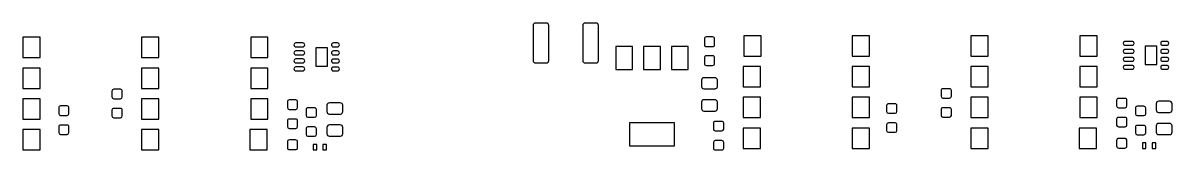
# Model space of a CAD drawing. Extents: x -210 to 210, y -160 to 160.
# Drawn here: x 4 to 99, y 87 to 97.5 of the extents above; entities that cross this region are included whole.
import ezdxf

# ---------------------------------------------------------------- set-up
doc = ezdxf.new("R2010")
doc.units = 0
doc.header["$MEASUREMENT"] = 0
doc.layers.get('0').update_dxf_attribs({"linetype": 'CONTINUOUS'})

msp = doc.modelspace()

# ---------------------------------------------------------------- linework, layer by layer
for points in [[(47.463999, 97.32, 0.414951), (47.263999, 97.52), (47.263999, 97.52), (46.362998, 97.52), (46.362998, 97.52, 0.413492), (46.162998, 97.32), (46.162998, 97.32), (46.162998, 94.42), (46.162998, 94.42, 0.413492), (46.362998, 94.22), (46.362998, 94.22), (47.263999, 94.22), (47.263999, 94.22, 0.414951), (47.463999, 94.42), (47.463999, 94.42), (47.463999, 97.32)], [(51.563999, 97.32, 0.414951), (51.363999, 97.52), (51.363999, 97.52), (50.462998, 97.52), (50.462998, 97.52, 0.413492), (50.262998, 97.32), (50.262998, 97.32), (50.262998, 94.42), (50.262998, 94.42, 0.413492), (50.462998, 94.22), (50.462998, 94.22), (51.363999, 94.22), (51.363999, 94.22, 0.414951), (51.563999, 94.42), (51.563999, 94.42), (51.563999, 97.32)], [(61.163999, 96.195, 0.41405), (60.988999, 96.37), (60.988999, 96.37), (60.488999, 96.37), (60.488999, 96.37, 0.414377), (60.313999, 96.195), (60.313999, 96.195), (60.313999, 95.745), (60.313999, 95.745, 0.414377), (60.488999, 95.57), (60.488999, 95.57), (60.988999, 95.57), (60.988999, 95.57, 0.41405), (61.163999, 95.745), (61.163999, 95.745), (61.163999, 96.195)], [(95.65, 95.680996, 0.414214), (95.81, 95.840996), (95.81, 95.840996, 0.414214), (95.65, 96.000996), (95.65, 96.000996), (95.08, 96.000996), (95.08, 96.000996, 0.414214), (94.92, 95.840996), (94.92, 95.840996, 0.414214), (95.08, 95.680996), (95.08, 95.680996), (95.65, 95.680996)], [(98.52, 95.682998, 0.414214), (98.68, 95.842998), (98.68, 95.842998, 0.414214), (98.52, 96.003008), (98.52, 96.003008), (98.18, 96.003008), (98.18, 96.003008, 0.414214), (98.02, 95.842998), (98.02, 95.842998, 0.414214), (98.18, 95.682998), (98.18, 95.682998), (98.52, 95.682998)], [(27.14, 95.55, 0.414214), (27.3, 95.71), (27.3, 95.71, 0.414214), (27.14, 95.87), (27.14, 95.87), (26.57, 95.87), (26.57, 95.87, 0.414214), (26.41, 95.71), (26.41, 95.71, 0.414214), (26.57, 95.55), (26.57, 95.55), (27.14, 95.55)], [(27.14, 94.890996, 0.414214), (27.3, 95.050996), (27.3, 95.050996, 0.414214), (27.14, 95.210996), (27.14, 95.210996), (26.57, 95.210996), (26.57, 95.210996, 0.414214), (26.41, 95.050996), (26.41, 95.050996, 0.414214), (26.57, 94.890996), (26.57, 94.890996), (27.14, 94.890996)], [(30.01, 95.553008, 0.414214), (30.17, 95.712998), (30.17, 95.712998, 0.414214), (30.01, 95.872998), (30.01, 95.872998), (29.67, 95.872998), (29.67, 95.872998, 0.414214), (29.51, 95.712998), (29.51, 95.712998, 0.414214), (29.67, 95.553008), (29.67, 95.553008), (30.01, 95.553008)], [(30.01, 94.892998, 0.414214), (30.17, 95.052998), (30.17, 95.052998, 0.414214), (30.01, 95.213008), (30.01, 95.213008), (29.67, 95.213008), (29.67, 95.213008, 0.414214), (29.51, 95.052998), (29.51, 95.052998, 0.414214), (29.67, 94.892998), (29.67, 94.892998), (30.01, 94.892998)], [(95.65, 95.02, 0.414214), (95.81, 95.18), (95.81, 95.18, 0.414214), (95.65, 95.34), (95.65, 95.34), (95.08, 95.34), (95.08, 95.34, 0.414214), (94.92, 95.18), (94.92, 95.18, 0.414214), (95.08, 95.02), (95.08, 95.02), (95.65, 95.02)], [(98.52, 95.022998, 0.414214), (98.68, 95.182998), (98.68, 95.182998, 0.414214), (98.52, 95.342998), (98.52, 95.342998), (98.18, 95.342998), (98.18, 95.342998, 0.414214), (98.02, 95.182998), (98.02, 95.182998, 0.414214), (98.18, 95.022998), (98.18, 95.022998), (98.52, 95.022998)], [(27.14, 94.23, 0.414214), (27.3, 94.39), (27.3, 94.39, 0.414214), (27.14, 94.55), (27.14, 94.55), (26.57, 94.55), (26.57, 94.55, 0.414214), (26.41, 94.39), (26.41, 94.39, 0.414214), (26.57, 94.23), (26.57, 94.23), (27.14, 94.23)], [(30.01, 94.228994, 0.414214), (30.17, 94.389004), (30.17, 94.389004, 0.414214), (30.01, 94.549004), (30.01, 94.549004), (29.67, 94.549004), (29.67, 94.549004, 0.414214), (29.51, 94.389004), (29.51, 94.389004, 0.414214), (29.67, 94.228994), (29.67, 94.228994), (30.01, 94.228994)], [(61.163999, 94.645, 0.414034), (60.988999, 94.82), (60.988999, 94.82), (60.488999, 94.82), (60.488999, 94.82, 0.414377), (60.313999, 94.645), (60.313999, 94.645), (60.313999, 94.195), (60.313999, 94.195, 0.414377), (60.488999, 94.02), (60.488999, 94.02), (60.988999, 94.02), (60.988999, 94.02, 0.41405), (61.163999, 94.195), (61.163999, 94.195), (61.163999, 94.645)], [(95.65, 94.36, 0.414214), (95.81, 94.52), (95.81, 94.52, 0.414214), (95.65, 94.68), (95.65, 94.68), (95.08, 94.68), (95.08, 94.68, 0.414214), (94.92, 94.52), (94.92, 94.52, 0.414214), (95.08, 94.36), (95.08, 94.36), (95.65, 94.36)], [(95.65, 93.700996, 0.414214), (95.81, 93.860996), (95.81, 93.860996, 0.414214), (95.65, 94.020996), (95.65, 94.020996), (95.08, 94.020996), (95.08, 94.020996, 0.414214), (94.92, 93.860996), (94.92, 93.860996, 0.414214), (95.08, 93.700996), (95.08, 93.700996), (95.65, 93.700996)], [(98.52, 94.359004, 0.414214), (98.68, 94.518994), (98.68, 94.518994, 0.414214), (98.52, 94.678994), (98.52, 94.678994), (98.18, 94.678994), (98.18, 94.678994, 0.414214), (98.02, 94.518994), (98.02, 94.518994, 0.414214), (98.18, 94.359004), (98.18, 94.359004), (98.52, 94.359004)], [(98.52, 93.699004, 0.414214), (98.68, 93.859004), (98.68, 93.859004, 0.414214), (98.52, 94.019004), (98.52, 94.019004), (98.18, 94.019004), (98.18, 94.019004, 0.414214), (98.02, 93.859004), (98.02, 93.859004, 0.414214), (98.18, 93.699004), (98.18, 93.699004), (98.52, 93.699004)], [(27.14, 93.57, 0.414214), (27.3, 93.73), (27.3, 93.73, 0.414214), (27.14, 93.89), (27.14, 93.89), (26.57, 93.89), (26.57, 93.89, 0.414214), (26.41, 93.73), (26.41, 93.73, 0.414214), (26.57, 93.57), (26.57, 93.57), (27.14, 93.57)], [(30.01, 93.569004, 0.414214), (30.17, 93.728994), (30.17, 93.728994, 0.414214), (30.01, 93.888994), (30.01, 93.888994), (29.67, 93.888994), (29.67, 93.888994, 0.414214), (29.51, 93.728994), (29.51, 93.728994, 0.414214), (29.67, 93.569004), (29.67, 93.569004), (30.01, 93.569004)], [(61.388999, 92.807002, 0.414793), (61.188999, 93.007002), (61.188999, 93.007002), (60.288999, 93.007002), (60.288999, 93.007002, 0.41508), (60.088999, 92.807002), (60.088999, 92.807002), (60.088999, 92.282002), (60.088999, 92.282002, 0.393251), (60.275, 92.082998), (60.275, 92.082998), (60.288999, 92.082002), (60.288999, 92.082002), (61.188999, 92.082002), (61.188999, 92.082002), (61.202998, 92.082998), (61.202998, 92.082998, 0.392973), (61.388999, 92.282002), (61.388999, 92.282002), (61.388999, 92.807002)], [(80.725, 91.95, 0.415207), (80.574995, 92.1), (80.574995, 92.1), (80.025, 92.1), (80.025, 92.1, 0.415198), (79.875, 91.95), (79.875, 91.95), (79.875, 91.475), (79.875, 91.475, 0.413253), (80.025, 91.325), (80.025, 91.325), (80.574995, 91.325), (80.574995, 91.325, 0.413262), (80.725, 91.475), (80.725, 91.475), (80.725, 91.95)], [(12.225, 91.9, 0.4152), (12.075, 92.05), (12.075, 92.05), (11.525, 92.05), (11.525, 92.05, 0.4152), (11.375, 91.9), (11.375, 91.9), (11.375, 91.425), (11.375, 91.425, 0.41325), (11.525, 91.275), (11.525, 91.275), (12.075, 91.275), (12.075, 91.275, 0.41325), (12.225, 91.425), (12.225, 91.425), (12.225, 91.9)], [(26.714001, 91.02, 0.415183), (26.563999, 91.17), (26.563999, 91.17), (26.013999, 91.17), (26.013999, 91.17, 0.415178), (25.863999, 91.02), (25.863999, 91.02), (25.863999, 90.545), (25.863999, 90.545, 0.413229), (26.013999, 90.395), (26.013999, 90.395), (26.563999, 90.395), (26.563999, 90.395, 0.413234), (26.714001, 90.545), (26.714001, 90.545), (26.714001, 91.02)], [(61.388999, 90.982002, 0.414793), (61.188999, 91.182002), (61.188999, 91.182002), (60.288999, 91.182002), (60.288999, 91.182002, 0.415095), (60.088999, 90.982002), (60.088999, 90.982002), (60.088999, 90.457002), (60.088999, 90.457002, 0.393264), (60.275, 90.257998), (60.275, 90.257998), (60.288999, 90.256992), (60.288999, 90.256992), (61.188999, 90.256992), (61.188999, 90.256992), (61.202998, 90.257998), (61.202998, 90.257998, 0.392973), (61.388999, 90.457002), (61.388999, 90.457002), (61.388999, 90.982002)], [(95.225, 91.15, 0.415188), (95.075, 91.3), (95.075, 91.3), (94.525, 91.3), (94.525, 91.3, 0.415188), (94.375, 91.15), (94.375, 91.15), (94.375, 90.675), (94.375, 90.675, 0.413243), (94.525, 90.525), (94.525, 90.525), (95.075, 90.525), (95.075, 90.525, 0.413224), (95.225, 90.675), (95.225, 90.675), (95.225, 91.15)], [(7.825, 90.525, 0.415393), (7.675, 90.675), (7.675, 90.675), (7.125, 90.675), (7.125, 90.675, 0.415005), (6.975, 90.525), (6.975, 90.525), (6.975, 90.05), (6.975, 90.05, 0.413039), (7.125, 89.9), (7.125, 89.9), (7.675, 89.9), (7.675, 89.9, 0.413443), (7.825, 90.05), (7.825, 90.05), (7.825, 90.525)], [(12.225, 90.325, 0.4152), (12.075, 90.475), (12.075, 90.475), (11.525, 90.475), (11.525, 90.475, 0.4152), (11.375, 90.325), (11.375, 90.325), (11.375, 89.85), (11.375, 89.85, 0.41325), (11.525, 89.7), (11.525, 89.7), (12.075, 89.7), (12.075, 89.7, 0.41325), (12.225, 89.85), (12.225, 89.85), (12.225, 90.325)], [(28.263999, 90.37, 0.415198), (28.114001, 90.52), (28.114001, 90.52), (27.564001, 90.52), (27.564001, 90.52, 0.415202), (27.413999, 90.37), (27.413999, 90.37), (27.413999, 89.895), (27.413999, 89.895, 0.413253), (27.564001, 89.745), (27.564001, 89.745), (28.114001, 89.745), (28.114001, 89.745, 0.413248), (28.263999, 89.895), (28.263999, 89.895), (28.263999, 90.37)], [(30.439001, 90.732002, 0.41494), (30.238999, 90.931992), (30.238999, 90.931992), (29.339001, 90.931992), (29.339001, 90.931992, 0.41494), (29.138999, 90.732002), (29.138999, 90.732002), (29.138999, 90.207002), (29.138999, 90.207002, 0.393129), (29.325, 90.007998), (29.325, 90.007998), (29.339001, 90.007002), (29.339001, 90.007002), (30.238999, 90.007002), (30.238999, 90.007002), (30.253, 90.007998), (30.253, 90.007998, 0.393125), (30.439001, 90.207002), (30.439001, 90.207002), (30.439001, 90.732002)], [(76.225, 90.7, 0.41537), (76.075005, 90.85), (76.075005, 90.85), (75.525, 90.85), (75.525, 90.85, 0.415006), (75.375, 90.7), (75.375, 90.7), (75.375, 90.225), (75.375, 90.225, 0.413044), (75.525, 90.075), (75.525, 90.075), (76.075005, 90.075), (76.075005, 90.075, 0.413433), (76.225, 90.225), (76.225, 90.225), (76.225, 90.7)], [(80.725, 90.375, 0.415207), (80.574995, 90.525), (80.574995, 90.525), (80.025, 90.525), (80.025, 90.525, 0.415198), (79.875, 90.375), (79.875, 90.375), (79.875, 89.9), (79.875, 89.9, 0.413253), (80.025, 89.75), (80.025, 89.75), (80.574995, 89.75), (80.574995, 89.75, 0.413262), (80.725, 89.9), (80.725, 89.9), (80.725, 90.375)], [(96.775, 90.5, 0.415188), (96.625, 90.65), (96.625, 90.65), (96.075, 90.65), (96.075, 90.65, 0.415188), (95.925, 90.5), (95.925, 90.5), (95.925, 90.025), (95.925, 90.025, 0.413243), (96.075, 89.875), (96.075, 89.875), (96.625, 89.875), (96.625, 89.875, 0.413243), (96.775, 90.025), (96.775, 90.025), (96.775, 90.5)], [(98.95, 90.862998, 0.414944), (98.75, 91.062998), (98.75, 91.062998), (97.85, 91.062998), (97.85, 91.062998, 0.414958), (97.65, 90.862998), (97.65, 90.862998), (97.65, 90.337998), (97.65, 90.337998, 0.393129), (97.836006, 90.139004), (97.836006, 90.139004), (97.85, 90.138008), (97.85, 90.138008), (98.75, 90.138008), (98.75, 90.138008), (98.764004, 90.139004), (98.764004, 90.139004, 0.393101), (98.95, 90.337998), (98.95, 90.337998), (98.95, 90.862998)], [(26.714001, 89.445, 0.415183), (26.563999, 89.595), (26.563999, 89.595), (26.013999, 89.595), (26.013999, 89.595, 0.415178), (25.863999, 89.445), (25.863999, 89.445), (25.863999, 88.97), (25.863999, 88.97, 0.413229), (26.013999, 88.82), (26.013999, 88.82), (26.563999, 88.82), (26.563999, 88.82, 0.413234), (26.714001, 88.97), (26.714001, 88.97), (26.714001, 89.445)], [(61.913999, 89.245, 0.415207), (61.763999, 89.395), (61.763999, 89.395), (61.213999, 89.395), (61.213999, 89.395, 0.415198), (61.063999, 89.245), (61.063999, 89.245), (61.063999, 88.77), (61.063999, 88.77, 0.413253), (61.213999, 88.62), (61.213999, 88.62), (61.763999, 88.62), (61.763999, 88.62, 0.413253), (61.913999, 88.77), (61.913999, 88.77), (61.913999, 89.245)], [(76.225, 89.125, 0.41537), (76.075005, 89.275), (76.075005, 89.275), (75.525, 89.275), (75.525, 89.275, 0.415006), (75.375, 89.125), (75.375, 89.125), (75.375, 88.65), (75.375, 88.65, 0.413044), (75.525, 88.5), (75.525, 88.5), (76.075005, 88.5), (76.075005, 88.5, 0.413433), (76.225, 88.65), (76.225, 88.65), (76.225, 89.125)], [(95.225, 89.575, 0.415207), (95.075, 89.725), (95.075, 89.725), (94.525, 89.725), (94.525, 89.725, 0.415207), (94.375, 89.575), (94.375, 89.575), (94.375, 89.1), (94.375, 89.1, 0.413243), (94.525, 88.95), (94.525, 88.95), (95.075, 88.95), (95.075, 88.95, 0.413224), (95.225, 89.1), (95.225, 89.1), (95.225, 89.575)], [(98.95, 89.037002, 0.41493), (98.75, 89.236992), (98.75, 89.236992), (97.85, 89.236992), (97.85, 89.236992, 0.414944), (97.65, 89.037002), (97.65, 89.037002), (97.65, 88.512002), (97.65, 88.512002, 0.393143), (97.836006, 88.312998), (97.836006, 88.312998), (97.85, 88.312002), (97.85, 88.312002), (98.75, 88.312002), (98.75, 88.312002), (98.764004, 88.312998), (98.764004, 88.312998, 0.393115), (98.95, 88.512002), (98.95, 88.512002), (98.95, 89.037002)], [(7.825, 88.95, 0.415393), (7.675, 89.1), (7.675, 89.1), (7.125, 89.1), (7.125, 89.1, 0.415005), (6.975, 88.95), (6.975, 88.95), (6.975, 88.475), (6.975, 88.475, 0.413039), (7.125, 88.325), (7.125, 88.325), (7.675, 88.325), (7.675, 88.325, 0.413443), (7.825, 88.475), (7.825, 88.475), (7.825, 88.95)], [(28.263999, 88.795, 0.415198), (28.114001, 88.945), (28.114001, 88.945), (27.564001, 88.945), (27.564001, 88.945, 0.415202), (27.413999, 88.795), (27.413999, 88.795), (27.413999, 88.32), (27.413999, 88.32, 0.413253), (27.564001, 88.17), (27.564001, 88.17), (28.114001, 88.17), (28.114001, 88.17, 0.413248), (28.263999, 88.32), (28.263999, 88.32), (28.263999, 88.795)], [(30.439001, 88.907002, 0.41494), (30.238999, 89.107002), (30.238999, 89.107002), (29.339001, 89.107002), (29.339001, 89.107002, 0.41494), (29.138999, 88.907002), (29.138999, 88.907002), (29.138999, 88.382002), (29.138999, 88.382002, 0.393129), (29.325, 88.182998), (29.325, 88.182998), (29.339001, 88.182002), (29.339001, 88.182002), (30.238999, 88.182002), (30.238999, 88.182002), (30.253, 88.182998), (30.253, 88.182998, 0.393125), (30.439001, 88.382002), (30.439001, 88.382002), (30.439001, 88.907002)], [(96.775, 88.925, 0.415188), (96.625, 89.075), (96.625, 89.075), (96.075, 89.075), (96.075, 89.075, 0.415188), (95.925, 88.925), (95.925, 88.925), (95.925, 88.45), (95.925, 88.45, 0.413224), (96.075, 88.3), (96.075, 88.3), (96.625, 88.3), (96.625, 88.3, 0.413224), (96.775, 88.45), (96.775, 88.45), (96.775, 88.925)], [(26.714001, 87.695, 0.414214), (26.538999, 87.87), (26.538999, 87.87), (26.039001, 87.87), (26.039001, 87.87, 0.414214), (25.863999, 87.695), (25.863999, 87.695), (25.863999, 87.245), (25.863999, 87.245, 0.414214), (26.039001, 87.07), (26.039001, 87.07), (26.538999, 87.07), (26.538999, 87.07, 0.414214), (26.714001, 87.245), (26.714001, 87.245), (26.714001, 87.695)], [(61.913999, 87.670996, 0.413253), (61.763999, 87.820996), (61.763999, 87.820996), (61.213999, 87.820996), (61.213999, 87.820996, 0.413253), (61.063999, 87.670996), (61.063999, 87.670996), (61.063999, 87.195996), (61.063999, 87.195996, 0.415198), (61.213999, 87.045996), (61.213999, 87.045996), (61.763999, 87.045996), (61.763999, 87.045996, 0.415207), (61.913999, 87.195996), (61.913999, 87.195996), (61.913999, 87.670996)], [(95.225, 87.825, 0.414214), (95.05, 88), (95.05, 88), (94.55, 88), (94.55, 88, 0.414214), (94.375, 87.825), (94.375, 87.825), (94.375, 87.375), (94.375, 87.375, 0.414214), (94.55, 87.2), (94.55, 87.2), (95.05, 87.2), (95.05, 87.2, 0.414214), (95.225, 87.375), (95.225, 87.375), (95.225, 87.825)]]:
    msp.add_lwpolyline(points, format="xyb")
for points in [[(5.445, 96.34), (4.025, 96.34), (4.025, 96.34), (4.025, 94.66), (4.025, 94.66), (5.445, 94.66), (5.445, 94.66), (5.445, 96.34)], [(15.245, 96.34), (13.825, 96.34), (13.825, 96.34), (13.825, 94.66), (13.825, 94.66), (15.245, 94.66), (15.245, 94.66), (15.245, 96.34)], [(24.255, 96.34), (22.835, 96.34), (22.835, 96.34), (22.835, 94.66), (22.835, 94.66), (24.255, 94.66), (24.255, 94.66), (24.255, 96.34)], [(65.004995, 96.47), (63.585, 96.47), (63.585, 96.47), (63.585, 94.79), (63.585, 94.79), (65.004995, 94.79), (65.004995, 94.79), (65.004995, 96.47)], [(73.955, 96.47), (72.535, 96.47), (72.535, 96.47), (72.535, 94.79), (72.535, 94.79), (73.955, 94.79), (73.955, 94.79), (73.955, 96.47)], [(83.755, 96.47), (82.335, 96.47), (82.335, 96.47), (82.335, 94.79), (82.335, 94.79), (83.755, 94.79), (83.755, 94.79), (83.755, 96.47)], [(92.765, 96.47), (91.345, 96.47), (91.345, 96.47), (91.345, 94.79), (91.345, 94.79), (92.765, 94.79), (92.765, 94.79), (92.765, 96.47)], [(29.177002, 95.47), (28.217998, 95.47), (28.217998, 95.47), (28.217998, 93.97), (28.217998, 93.97), (29.177002, 93.97), (29.177002, 93.97), (29.177002, 95.47)], [(54.39, 95.582998), (52.99, 95.582998), (52.99, 95.582998), (52.99, 93.682998), (52.99, 93.682998), (54.39, 93.682998), (54.39, 93.682998), (54.39, 95.582998)], [(56.69, 95.582998), (55.29, 95.582998), (55.29, 95.582998), (55.29, 93.682998), (55.29, 93.682998), (56.69, 93.682998), (56.69, 93.682998), (56.69, 95.582998)], [(58.99, 95.582998), (57.59, 95.582998), (57.59, 95.582998), (57.59, 93.682998), (57.59, 93.682998), (58.99, 93.682998), (58.99, 93.682998), (58.99, 95.582998)], [(97.687998, 95.6), (96.729004, 95.6), (96.729004, 95.6), (96.729004, 94.1), (96.729004, 94.1), (97.687998, 94.1), (97.687998, 94.1), (97.687998, 95.6)], [(5.445, 93.8), (4.025, 93.8), (4.025, 93.8), (4.025, 92.12), (4.025, 92.12), (5.445, 92.12), (5.445, 92.12), (5.445, 93.8)], [(15.245, 93.8), (13.825, 93.8), (13.825, 93.8), (13.825, 92.12), (13.825, 92.12), (15.245, 92.12), (15.245, 92.12), (15.245, 93.8)], [(24.255, 93.8), (22.835, 93.8), (22.835, 93.8), (22.835, 92.12), (22.835, 92.12), (24.255, 92.12), (24.255, 92.12), (24.255, 93.8)], [(64.944995, 93.93), (63.525, 93.93), (63.525, 93.93), (63.525, 92.25), (63.525, 92.25), (64.944995, 92.25), (64.944995, 92.25), (64.944995, 93.93)], [(73.955, 93.93), (72.535, 93.93), (72.535, 93.93), (72.535, 92.25), (72.535, 92.25), (73.955, 92.25), (73.955, 92.25), (73.955, 93.93)], [(83.755, 93.93), (82.335, 93.93), (82.335, 93.93), (82.335, 92.25), (82.335, 92.25), (83.755, 92.25), (83.755, 92.25), (83.755, 93.93)], [(92.765, 93.93), (91.345, 93.93), (91.345, 93.93), (91.345, 92.25), (91.345, 92.25), (92.765, 92.25), (92.765, 92.25), (92.765, 93.93)], [(5.445, 91.26), (4.025, 91.26), (4.025, 91.26), (4.025, 89.58), (4.025, 89.58), (5.445, 89.58), (5.445, 89.58), (5.445, 91.26)], [(15.245, 91.26), (13.825, 91.26), (13.825, 91.26), (13.825, 89.58), (13.825, 89.58), (15.245, 89.58), (15.245, 89.58), (15.245, 91.26)], [(24.255, 91.26), (22.835, 91.26), (22.835, 91.26), (22.835, 89.58), (22.835, 89.58), (24.255, 89.58), (24.255, 89.58), (24.255, 91.26)], [(64.944995, 91.39), (63.525, 91.39), (63.525, 91.39), (63.525, 89.71), (63.525, 89.71), (64.944995, 89.71), (64.944995, 89.71), (64.944995, 91.39)], [(73.955, 91.39), (72.535, 91.39), (72.535, 91.39), (72.535, 89.71), (72.535, 89.71), (73.955, 89.71), (73.955, 89.71), (73.955, 91.39)], [(83.755, 91.39), (82.335, 91.39), (82.335, 91.39), (82.335, 89.71), (82.335, 89.71), (83.755, 89.71), (83.755, 89.71), (83.755, 91.39)], [(92.765, 91.39), (91.345, 91.39), (91.345, 91.39), (91.345, 89.71), (91.345, 89.71), (92.765, 89.71), (92.765, 89.71), (92.765, 91.39)], [(57.84, 89.282002), (54.14, 89.282002), (54.14, 89.282002), (54.14, 87.381992), (54.14, 87.381992), (57.84, 87.381992), (57.84, 87.381992), (57.84, 89.282002)], [(5.445, 88.72), (4.025, 88.72), (4.025, 88.72), (4.025, 87.04), (4.025, 87.04), (5.445, 87.04), (5.445, 87.04), (5.445, 88.72)], [(15.245, 88.72), (13.825, 88.72), (13.825, 88.72), (13.825, 87.04), (13.825, 87.04), (15.245, 87.04), (15.245, 87.04), (15.245, 88.72)], [(24.195, 88.72), (22.775, 88.72), (22.775, 88.72), (22.775, 87.04), (22.775, 87.04), (24.195, 87.04), (24.195, 87.04), (24.195, 88.72)], [(64.944995, 88.85), (63.525, 88.85), (63.525, 88.85), (63.525, 87.17), (63.525, 87.17), (64.944995, 87.17), (64.944995, 87.17), (64.944995, 88.85)], [(73.955, 88.85), (72.535, 88.85), (72.535, 88.85), (72.535, 87.17), (72.535, 87.17), (73.955, 87.17), (73.955, 87.17), (73.955, 88.85)], [(83.755, 88.85), (82.335, 88.85), (82.335, 88.85), (82.335, 87.17), (82.335, 87.17), (83.755, 87.17), (83.755, 87.17), (83.755, 88.85)], [(92.705, 88.85), (91.285, 88.85), (91.285, 88.85), (91.285, 87.17), (91.285, 87.17), (92.705, 87.17), (92.705, 87.17), (92.705, 88.85)], [(28.29, 87.495), (27.99, 87.495), (27.99, 87.495), (27.99, 87.045), (27.99, 87.045), (28.29, 87.045), (28.29, 87.045), (28.29, 87.495)], [(29.09, 87.495), (28.79, 87.495), (28.79, 87.495), (28.79, 87.045), (28.79, 87.045), (29.09, 87.045), (29.09, 87.045), (29.09, 87.495)], [(96.8, 87.625), (96.5, 87.625), (96.5, 87.625), (96.5, 87.175), (96.5, 87.175), (96.8, 87.175), (96.8, 87.175), (96.8, 87.625)], [(97.6, 87.625), (97.3, 87.625), (97.3, 87.625), (97.3, 87.175), (97.3, 87.175), (97.6, 87.175), (97.6, 87.175), (97.6, 87.625)]]:
    msp.add_lwpolyline(points)

doc.saveas('drawing.dxf')
